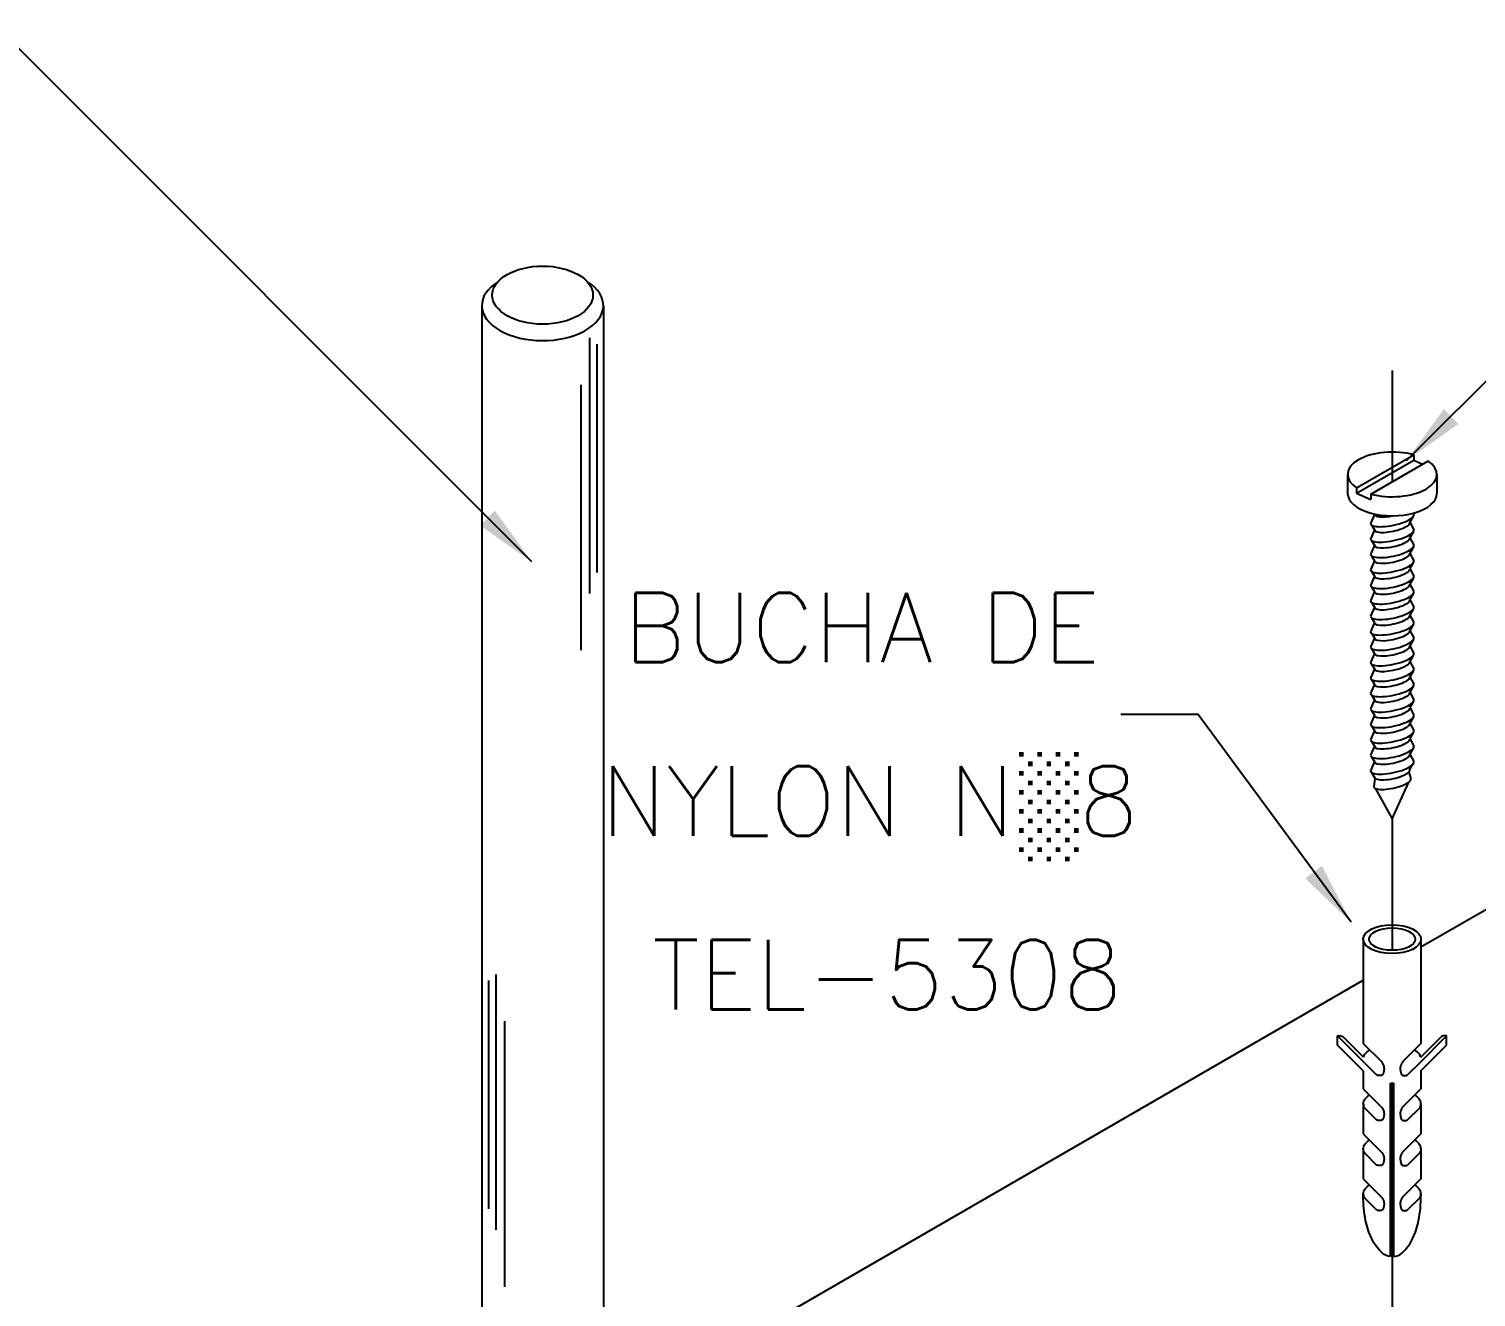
# Model space of a CAD drawing. Header units: millimetres. Extents: x -6405.3 to -6388.3, y -4458.1 to -4447.1.
# Drawn here: x -6399.395 to -6395.227, y -4451.105 to -4447.452 of the extents above; entities that cross this region are included whole.
import ezdxf

# ---------------------------------------------------------------- set-up
doc = ezdxf.new("R2010")
doc.units = ezdxf.units.MM
doc.header["$LTSCALE"] = 10
doc.linetypes.add('DASHDOT2', pattern=[0.5, 0.25, -0.125, 0, -0.125])
doc.layers.add('Termotécnica', color=7, linetype='Continuous')
doc.styles.add('r80', font='romans.shx')

msp = doc.modelspace()

# ---------------------------------------------------------------- linework, layer by layer
at = {"layer": 'Termotécnica', "color": 2}
for p, q in [((-6397.9463, -4448.9875), (-6399.4817, -4447.452)), ((-6395.427, -4448.6951), (-6394.3147, -4447.5828)), ((-6398.0907, -4448.2488), (-6398.0907, -4453.0032)), ((-6397.7407, -4448.2488), (-6397.7407, -4452.7553)), ((-6395.5709, -4448.7738), (-6395.4062, -4448.6787)), ((-6395.5709, -4448.7897), (-6395.4062, -4448.6946)), ((-6395.5305, -4448.7918), (-6395.3658, -4448.6967)), ((-6395.4062, -4448.6787), (-6395.4062, -4448.6946)), ((-6395.4062, -4448.6946), (-6395.3813, -4448.7056)), ((-6395.597, -4448.7352), (-6395.597, -4448.7901)), ((-6395.3397, -4448.7352), (-6395.3397, -4448.7901)), ((-6395.5709, -4448.7738), (-6395.5709, -4448.7897)), ((-6395.5709, -4448.7897), (-6395.5305, -4448.8077)), ((-6395.5305, -4448.7918), (-6395.5305, -4448.8077)), ((-6395.5198, -4448.8504), (-6395.5312, -4448.8768)), ((-6395.5283, -4448.8809), (-6395.5198, -4448.8949)), ((-6395.4086, -4448.8568), (-6395.4176, -4448.8732)), ((-6395.4176, -4448.8732), (-6395.4064, -4448.8948)), ((-6395.5198, -4448.8949), (-6395.5312, -4448.9213)), ((-6395.5283, -4448.9254), (-6395.5198, -4448.9394)), ((-6395.4086, -4448.9013), (-6395.4176, -4448.9177)), ((-6395.4176, -4448.9177), (-6395.4064, -4448.9393)), ((-6395.5198, -4448.9394), (-6395.5312, -4448.9658)), ((-6395.4086, -4448.9457), (-6395.4176, -4448.9622)), ((-6395.4176, -4448.9622), (-6395.4064, -4448.9838)), ((-6395.5198, -4448.9839), (-6395.5312, -4449.0103)), ((-6395.5283, -4448.9699), (-6395.5198, -4448.9839)), ((-6395.4086, -4448.9902), (-6395.4176, -4449.0067)), ((-6395.4176, -4449.0067), (-6395.4064, -4449.0283)), ((-6395.5198, -4449.0284), (-6395.5312, -4449.0548)), ((-6395.5283, -4449.0144), (-6395.5198, -4449.0284)), ((-6395.4086, -4449.0347), (-6395.4176, -4449.0512)), ((-6395.5198, -4449.0729), (-6395.5312, -4449.0993)), ((-6395.5283, -4449.0589), (-6395.5198, -4449.0729)), ((-6395.4176, -4449.0512), (-6395.4064, -4449.0728)), ((-6395.4086, -4449.0792), (-6395.4176, -4449.0957)), ((-6395.5198, -4449.1174), (-6395.5312, -4449.1438)), ((-6395.5283, -4449.1034), (-6395.5198, -4449.1174)), ((-6395.4176, -4449.0957), (-6395.4064, -4449.1173)), ((-6395.4086, -4449.1237), (-6395.4176, -4449.1402)), ((-6395.5198, -4449.1619), (-6395.5312, -4449.1883)), ((-6395.5283, -4449.1479), (-6395.5198, -4449.1619)), ((-6395.4176, -4449.1402), (-6395.4064, -4449.1617)), ((-6395.4086, -4449.1682), (-6395.4176, -4449.1847)), ((-6395.5198, -4449.2064), (-6395.5312, -4449.2328)), ((-6395.5283, -4449.1924), (-6395.5198, -4449.2064)), ((-6395.4176, -4449.1847), (-6395.4064, -4449.2062)), ((-6395.4086, -4449.2127), (-6395.4176, -4449.2292)), ((-6395.5198, -4449.2509), (-6395.5312, -4449.2772)), ((-6395.5283, -4449.2369), (-6395.5198, -4449.2509)), ((-6395.4176, -4449.2292), (-6395.4064, -4449.2507)), ((-6395.4086, -4449.2572), (-6395.4176, -4449.2737)), ((-6395.5198, -4449.2954), (-6395.5312, -4449.3217)), ((-6395.5283, -4449.2814), (-6395.5198, -4449.2954)), ((-6395.4176, -4449.2737), (-6395.4064, -4449.2952)), ((-6395.5198, -4449.3399), (-6395.5312, -4449.3662)), ((-6395.5283, -4449.3259), (-6395.5198, -4449.3399)), ((-6395.4086, -4449.3017), (-6395.4176, -4449.3181)), ((-6395.4176, -4449.3181), (-6395.4064, -4449.3397)), ((-6395.5283, -4449.3704), (-6395.5198, -4449.3844)), ((-6395.4086, -4449.3462), (-6395.4176, -4449.3626)), ((-6395.4176, -4449.3626), (-6395.4064, -4449.3842)), ((-6395.5198, -4449.3844), (-6395.5312, -4449.4107)), ((-6395.5283, -4449.4149), (-6395.5198, -4449.4288)), ((-6395.4086, -4449.3907), (-6395.4176, -4449.4071)), ((-6395.4176, -4449.4071), (-6395.4064, -4449.4287)), ((-6396.2503, -4449.4262), (-6396.0288, -4449.4262)), ((-6395.5871, -4450.0253), (-6396.0288, -4449.4262)), ((-6395.5198, -4449.4288), (-6395.5312, -4449.4552)), ((-6395.5283, -4449.4594), (-6395.5198, -4449.4733)), ((-6395.4086, -4449.4352), (-6395.4176, -4449.4516)), ((-6395.4176, -4449.4516), (-6395.4064, -4449.4732)), ((-6395.5198, -4449.4733), (-6395.5312, -4449.4997)), ((-6395.5283, -4449.5039), (-6395.5198, -4449.5178)), ((-6395.4086, -4449.4797), (-6395.4176, -4449.4961)), ((-6395.4176, -4449.4961), (-6395.4064, -4449.5177)), ((-6395.5198, -4449.5178), (-6395.5312, -4449.5442)), ((-6395.5283, -4449.5484), (-6395.5198, -4449.5623)), ((-6395.4086, -4449.5242), (-6395.4176, -4449.5406)), ((-6395.4176, -4449.5406), (-6395.4064, -4449.5622)), ((-6395.5198, -4449.5623), (-6395.5312, -4449.5887)), ((-6395.5291, -4449.5924), (-6395.5198, -4449.608)), ((-6395.4176, -4449.5863), (-6395.4101, -4449.5703)), ((-6395.5181, -4449.611), (-6395.5216, -4449.6351)), ((-6395.4687, -4449.7272), (-6395.4211, -4449.6219)), ((-6395.4207, -4449.593), (-6395.4148, -4449.6124)), ((-6395.5179, -4449.6393), (-6395.4687, -4449.7272)), ((-6395.3857, -4450.0963), (-6394.6277, -4449.6587)), ((-6395.5518, -4450.0739), (-6395.5518, -4450.3745)), ((-6395.3857, -4450.0739), (-6395.3857, -4450.3745)), ((-6397.7407, -4451.456), (-6395.5518, -4450.1922)), ((-6395.6257, -4450.3789), (-6395.6257, -4450.3528)), ((-6395.5474, -4450.4311), (-6395.6257, -4450.3528)), ((-6395.5518, -4450.4528), (-6395.6257, -4450.3789)), ((-6395.5513, -4450.4141), (-6395.6108, -4450.3547)), ((-6395.5518, -4450.3745), (-6395.4996, -4450.4267)), ((-6395.3857, -4450.3745), (-6395.4379, -4450.4267)), ((-6395.3901, -4450.4311), (-6395.3118, -4450.3528)), ((-6395.3862, -4450.4141), (-6395.3267, -4450.3547)), ((-6395.3857, -4450.4528), (-6395.3118, -4450.3789)), ((-6395.3118, -4450.3789), (-6395.3118, -4450.3528)), ((-6395.5518, -4450.4528), (-6395.5518, -4450.505)), ((-6395.5474, -4450.4311), (-6395.5134, -4450.4651)), ((-6395.3901, -4450.4311), (-6395.4241, -4450.4651)), ((-6395.3857, -4450.4528), (-6395.3857, -4450.505)), ((-6395.5518, -4450.505), (-6395.4981, -4450.5587)), ((-6395.4734, -4450.9884), (-6395.4734, -4450.4892)), ((-6395.4734, -4450.4892), (-6395.4641, -4450.4892)), ((-6395.4641, -4450.9884), (-6395.4641, -4450.4892)), ((-6395.3857, -4450.505), (-6395.4394, -4450.5587)), ((-6395.5518, -4450.5482), (-6395.5518, -4450.6347)), ((-6395.3857, -4450.5482), (-6395.3857, -4450.6347)), ((-6395.5474, -4450.5608), (-6395.5134, -4450.5948)), ((-6395.3901, -4450.5608), (-6395.4241, -4450.5948)), ((-6395.5519, -4450.6756), (-6395.5519, -4450.7642)), ((-6395.5518, -4450.6347), (-6395.4981, -4450.6884)), ((-6395.3857, -4450.6347), (-6395.4394, -4450.6884)), ((-6395.3858, -4450.6756), (-6395.3858, -4450.7645)), ((-6395.5474, -4450.6905), (-6395.5134, -4450.7245)), ((-6395.3901, -4450.6905), (-6395.4241, -4450.7245)), ((-6395.5519, -4450.7642), (-6395.4981, -4450.8181)), ((-6395.3857, -4450.7643), (-6395.4394, -4450.8181)), ((-6395.5474, -4450.8202), (-6395.5134, -4450.8541)), ((-6395.3901, -4450.8202), (-6395.4241, -4450.8541))]:
    msp.add_line(p, q, dxfattribs=at)
at = {"layer": 'Termotécnica', "color": 1, "linetype": 'Continuous'}
for p, q in [((-6397.7807, -4448.3419), (-6397.7807, -4449.078)), ((-6397.7593, -4448.3596), (-6397.7593, -4449.0175)), ((-6397.8056, -4448.477), (-6397.8056, -4449.2416)), ((-6398.0507, -4450.1754), (-6398.0507, -4450.9115)), ((-6398.072, -4450.1932), (-6398.072, -4450.8511)), ((-6398.0258, -4450.3106), (-6398.0258, -4451.0751))]:
    msp.add_line(p, q, dxfattribs=at)
at = {"layer": 'Termotécnica', "color": 1, "linetype": 'DASHDOT2'}
for p, q in [((-6395.4687, -4448.4359), (-6395.4687, -4448.7561)), ((-6395.4687, -4449.7272), (-6395.4687, -4450.1061)), ((-6395.4687, -4450.4892), (-6395.4687, -4451.385))]:
    msp.add_line(p, q, dxfattribs=at)
at = {"layer": 'Termotécnica', "color": 2}
for points in [[(-6395.6257, -4450.3528), (-6395.6219, -4450.3513), (-6395.6162, -4450.352), (-6395.6108, -4450.3547)], [(-6395.3213, -4450.352), (-6395.3213, -4450.352), (-6395.3267, -4450.3547)], [(-6395.3118, -4450.3528), (-6395.3118, -4450.3528), (-6395.3156, -4450.3513), (-6395.3213, -4450.352)], [(-6395.4996, -4450.4267), (-6395.4985, -4450.4284), (-6395.4976, -4450.4299), (-6395.4968, -4450.4312), (-6395.4961, -4450.4325), (-6395.4955, -4450.4336), (-6395.495, -4450.4346), (-6395.4945, -4450.4355), (-6395.4942, -4450.4363), (-6395.4938, -4450.4371), (-6395.4936, -4450.4378), (-6395.4933, -4450.4385), (-6395.4931, -4450.4391), (-6395.4929, -4450.4398), (-6395.4928, -4450.4404), (-6395.4926, -4450.441), (-6395.4925, -4450.4416), (-6395.4924, -4450.4423), (-6395.4923, -4450.443), (-6395.4922, -4450.4437), (-6395.4922, -4450.4444), (-6395.4921, -4450.4451), (-6395.4921, -4450.4459), (-6395.492, -4450.4466), (-6395.4921, -4450.4474), (-6395.4921, -4450.4482), (-6395.4921, -4450.449), (-6395.4922, -4450.4498), (-6395.4923, -4450.4506), (-6395.4924, -4450.4514), (-6395.4925, -4450.4522), (-6395.4926, -4450.4529), (-6395.4927, -4450.4537), (-6395.4929, -4450.4545), (-6395.493, -4450.4552), (-6395.4931, -4450.4559), (-6395.4932, -4450.4566), (-6395.4934, -4450.4573), (-6395.4935, -4450.458), (-6395.4937, -4450.4587), (-6395.4939, -4450.4593), (-6395.4941, -4450.46), (-6395.4943, -4450.4606), (-6395.4946, -4450.4612), (-6395.4948, -4450.4618), (-6395.4951, -4450.4623), (-6395.4954, -4450.4628), (-6395.4957, -4450.4633), (-6395.496, -4450.4638), (-6395.4964, -4450.4642), (-6395.4967, -4450.4645), (-6395.4971, -4450.4649), (-6395.4974, -4450.4652), (-6395.4978, -4450.4655), (-6395.4982, -4450.4657), (-6395.4986, -4450.4659), (-6395.499, -4450.4661), (-6395.4995, -4450.4663), (-6395.4999, -4450.4664), (-6395.5003, -4450.4665), (-6395.5008, -4450.4666), (-6395.5013, -4450.4667), (-6395.5019, -4450.4668), (-6395.5026, -4450.4669), (-6395.5033, -4450.467), (-6395.504, -4450.467), (-6395.5049, -4450.4671), (-6395.5059, -4450.467), (-6395.5071, -4450.4669), (-6395.5084, -4450.4667), (-6395.5098, -4450.4664), (-6395.5115, -4450.4658), (-6395.5134, -4450.4651)], [(-6395.4379, -4450.4267), (-6395.439, -4450.4284), (-6395.4399, -4450.4299), (-6395.4407, -4450.4312), (-6395.4414, -4450.4325), (-6395.442, -4450.4336), (-6395.4425, -4450.4346), (-6395.443, -4450.4355), (-6395.4433, -4450.4363), (-6395.4437, -4450.4371), (-6395.4439, -4450.4378), (-6395.4442, -4450.4385), (-6395.4444, -4450.4391), (-6395.4446, -4450.4398), (-6395.4447, -4450.4404), (-6395.4448, -4450.441), (-6395.445, -4450.4416), (-6395.4451, -4450.4423), (-6395.4452, -4450.443), (-6395.4453, -4450.4437), (-6395.4453, -4450.4444), (-6395.4454, -4450.4451), (-6395.4454, -4450.4459), (-6395.4454, -4450.4466), (-6395.4454, -4450.4474), (-6395.4454, -4450.4482), (-6395.4454, -4450.449), (-6395.4453, -4450.4498), (-6395.4452, -4450.4506), (-6395.4451, -4450.4514), (-6395.445, -4450.4522), (-6395.4449, -4450.4529), (-6395.4448, -4450.4537), (-6395.4446, -4450.4545), (-6395.4445, -4450.4552), (-6395.4444, -4450.4559), (-6395.4443, -4450.4566), (-6395.4441, -4450.4573), (-6395.444, -4450.458), (-6395.4438, -4450.4587), (-6395.4436, -4450.4593), (-6395.4434, -4450.46), (-6395.4432, -4450.4606), (-6395.4429, -4450.4612), (-6395.4427, -4450.4618), (-6395.4424, -4450.4623), (-6395.4421, -4450.4628), (-6395.4418, -4450.4633), (-6395.4415, -4450.4638), (-6395.4411, -4450.4642), (-6395.4408, -4450.4645), (-6395.4404, -4450.4649), (-6395.44, -4450.4652), (-6395.4397, -4450.4655), (-6395.4393, -4450.4657), (-6395.4389, -4450.4659), (-6395.4385, -4450.4661), (-6395.438, -4450.4663), (-6395.4376, -4450.4664), (-6395.4372, -4450.4665), (-6395.4367, -4450.4666), (-6395.4362, -4450.4667), (-6395.4356, -4450.4668), (-6395.4349, -4450.4669), (-6395.4342, -4450.467), (-6395.4335, -4450.467), (-6395.4326, -4450.4671), (-6395.4316, -4450.467), (-6395.4304, -4450.4669), (-6395.4291, -4450.4667), (-6395.4277, -4450.4664), (-6395.426, -4450.4658), (-6395.4241, -4450.4651)], [(-6395.4981, -4450.5587), (-6395.4976, -4450.5595), (-6395.4968, -4450.5609), (-6395.4961, -4450.5621), (-6395.4955, -4450.5632), (-6395.495, -4450.5642), (-6395.4945, -4450.5652), (-6395.4942, -4450.566), (-6395.4938, -4450.5668), (-6395.4936, -4450.5675), (-6395.4933, -4450.5682), (-6395.4931, -4450.5688), (-6395.4929, -4450.5694), (-6395.4928, -4450.57), (-6395.4926, -4450.5707), (-6395.4925, -4450.5713), (-6395.4924, -4450.572), (-6395.4923, -4450.5726), (-6395.4922, -4450.5733), (-6395.4922, -4450.5741), (-6395.4921, -4450.5748), (-6395.4921, -4450.5755), (-6395.492, -4450.5763), (-6395.4921, -4450.5771), (-6395.4921, -4450.5779), (-6395.4921, -4450.5787), (-6395.4922, -4450.5795), (-6395.4923, -4450.5803), (-6395.4924, -4450.581), (-6395.4925, -4450.5818), (-6395.4926, -4450.5826), (-6395.4927, -4450.5834), (-6395.4929, -4450.5841), (-6395.493, -4450.5849), (-6395.4931, -4450.5856), (-6395.4932, -4450.5863), (-6395.4934, -4450.587), (-6395.4935, -4450.5877), (-6395.4937, -4450.5884), (-6395.4939, -4450.589), (-6395.4941, -4450.5896), (-6395.4943, -4450.5903), (-6395.4946, -4450.5909), (-6395.4948, -4450.5914), (-6395.4951, -4450.592), (-6395.4954, -4450.5925), (-6395.4957, -4450.593), (-6395.496, -4450.5934), (-6395.4964, -4450.5938), (-6395.4967, -4450.5942), (-6395.4971, -4450.5946), (-6395.4974, -4450.5949), (-6395.4978, -4450.5951), (-6395.4982, -4450.5954), (-6395.4986, -4450.5956), (-6395.499, -4450.5958), (-6395.4995, -4450.5959), (-6395.4999, -4450.5961), (-6395.5003, -4450.5962), (-6395.5008, -4450.5963), (-6395.5013, -4450.5964), (-6395.5019, -4450.5965), (-6395.5026, -4450.5966), (-6395.5033, -4450.5966), (-6395.504, -4450.5967), (-6395.5049, -4450.5967), (-6395.5059, -4450.5967), (-6395.5071, -4450.5966), (-6395.5084, -4450.5964), (-6395.5098, -4450.596), (-6395.5115, -4450.5955), (-6395.5134, -4450.5948)], [(-6395.4394, -4450.5587), (-6395.4399, -4450.5595), (-6395.4407, -4450.5609), (-6395.4414, -4450.5621), (-6395.442, -4450.5632), (-6395.4425, -4450.5642), (-6395.443, -4450.5652), (-6395.4433, -4450.566), (-6395.4437, -4450.5668), (-6395.4439, -4450.5675), (-6395.4442, -4450.5682), (-6395.4444, -4450.5688), (-6395.4446, -4450.5694), (-6395.4447, -4450.57), (-6395.4448, -4450.5707), (-6395.445, -4450.5713), (-6395.4451, -4450.572), (-6395.4452, -4450.5726), (-6395.4453, -4450.5733), (-6395.4453, -4450.5741), (-6395.4454, -4450.5748), (-6395.4454, -4450.5755), (-6395.4454, -4450.5763), (-6395.4454, -4450.5771), (-6395.4454, -4450.5779), (-6395.4454, -4450.5787), (-6395.4453, -4450.5795), (-6395.4452, -4450.5803), (-6395.4451, -4450.581), (-6395.445, -4450.5818), (-6395.4449, -4450.5826), (-6395.4448, -4450.5834), (-6395.4446, -4450.5841), (-6395.4445, -4450.5849), (-6395.4444, -4450.5856), (-6395.4443, -4450.5863), (-6395.4441, -4450.587), (-6395.444, -4450.5877), (-6395.4438, -4450.5884), (-6395.4436, -4450.589), (-6395.4434, -4450.5896), (-6395.4432, -4450.5903), (-6395.4429, -4450.5909), (-6395.4427, -4450.5914), (-6395.4424, -4450.592), (-6395.4421, -4450.5925), (-6395.4418, -4450.593), (-6395.4415, -4450.5934), (-6395.4411, -4450.5938), (-6395.4408, -4450.5942), (-6395.4404, -4450.5946), (-6395.44, -4450.5949), (-6395.4397, -4450.5951), (-6395.4393, -4450.5954), (-6395.4389, -4450.5956), (-6395.4385, -4450.5958), (-6395.438, -4450.5959), (-6395.4376, -4450.5961), (-6395.4372, -4450.5962), (-6395.4367, -4450.5963), (-6395.4362, -4450.5964), (-6395.4356, -4450.5965), (-6395.4349, -4450.5966), (-6395.4342, -4450.5966), (-6395.4335, -4450.5967), (-6395.4326, -4450.5967), (-6395.4316, -4450.5967), (-6395.4304, -4450.5966), (-6395.4291, -4450.5964), (-6395.4277, -4450.596), (-6395.426, -4450.5955), (-6395.4241, -4450.5948)], [(-6395.4981, -4450.6884), (-6395.4976, -4450.6892), (-6395.4968, -4450.6906), (-6395.4961, -4450.6918), (-6395.4955, -4450.6929), (-6395.495, -4450.6939), (-6395.4945, -4450.6948), (-6395.4942, -4450.6957), (-6395.4938, -4450.6964), (-6395.4936, -4450.6972), (-6395.4933, -4450.6978), (-6395.4931, -4450.6985), (-6395.4929, -4450.6991), (-6395.4928, -4450.6997), (-6395.4926, -4450.7003), (-6395.4925, -4450.701), (-6395.4924, -4450.7016), (-6395.4923, -4450.7023), (-6395.4922, -4450.703), (-6395.4922, -4450.7037), (-6395.4921, -4450.7045), (-6395.4921, -4450.7052), (-6395.492, -4450.706), (-6395.4921, -4450.7068), (-6395.4921, -4450.7075), (-6395.4921, -4450.7083), (-6395.4922, -4450.7091), (-6395.4923, -4450.7099), (-6395.4924, -4450.7107), (-6395.4925, -4450.7115), (-6395.4926, -4450.7123), (-6395.4927, -4450.7131), (-6395.4929, -4450.7138), (-6395.493, -4450.7146), (-6395.4931, -4450.7153), (-6395.4932, -4450.716), (-6395.4934, -4450.7167), (-6395.4935, -4450.7174), (-6395.4937, -4450.718), (-6395.4939, -4450.7187), (-6395.4941, -4450.7193), (-6395.4943, -4450.7199), (-6395.4946, -4450.7205), (-6395.4948, -4450.7211), (-6395.4951, -4450.7217), (-6395.4954, -4450.7222), (-6395.4957, -4450.7227), (-6395.496, -4450.7231), (-6395.4964, -4450.7235), (-6395.4967, -4450.7239), (-6395.4971, -4450.7242), (-6395.4974, -4450.7245), (-6395.4978, -4450.7248), (-6395.4982, -4450.725), (-6395.4986, -4450.7253), (-6395.499, -4450.7255), (-6395.4995, -4450.7256), (-6395.4999, -4450.7258), (-6395.5003, -4450.7259), (-6395.5008, -4450.726), (-6395.5013, -4450.7261), (-6395.5019, -4450.7262), (-6395.5026, -4450.7262), (-6395.5033, -4450.7263), (-6395.504, -4450.7264), (-6395.5049, -4450.7264), (-6395.5059, -4450.7264), (-6395.5071, -4450.7263), (-6395.5084, -4450.7261), (-6395.5098, -4450.7257), (-6395.5115, -4450.7252), (-6395.5134, -4450.7245)], [(-6395.4394, -4450.6884), (-6395.4407, -4450.6906), (-6395.4414, -4450.6918), (-6395.442, -4450.6929), (-6395.4425, -4450.6939), (-6395.443, -4450.6948), (-6395.4433, -4450.6957), (-6395.4437, -4450.6964), (-6395.4439, -4450.6972), (-6395.4442, -4450.6978), (-6395.4444, -4450.6985), (-6395.4446, -4450.6991), (-6395.4447, -4450.6997), (-6395.4448, -4450.7003), (-6395.445, -4450.701), (-6395.4451, -4450.7016), (-6395.4452, -4450.7023), (-6395.4453, -4450.703), (-6395.4453, -4450.7037), (-6395.4454, -4450.7045), (-6395.4454, -4450.7052), (-6395.4454, -4450.706), (-6395.4454, -4450.7068), (-6395.4454, -4450.7075), (-6395.4454, -4450.7083), (-6395.4453, -4450.7091), (-6395.4452, -4450.7099), (-6395.4451, -4450.7107), (-6395.445, -4450.7115), (-6395.4449, -4450.7123), (-6395.4448, -4450.7131), (-6395.4446, -4450.7138), (-6395.4445, -4450.7146), (-6395.4444, -4450.7153), (-6395.4443, -4450.716), (-6395.4441, -4450.7167), (-6395.444, -4450.7174), (-6395.4438, -4450.718), (-6395.4436, -4450.7187), (-6395.4434, -4450.7193), (-6395.4432, -4450.7199), (-6395.4429, -4450.7205), (-6395.4427, -4450.7211), (-6395.4424, -4450.7217), (-6395.4421, -4450.7222), (-6395.4418, -4450.7227), (-6395.4415, -4450.7231), (-6395.4411, -4450.7235), (-6395.4408, -4450.7239), (-6395.4404, -4450.7242), (-6395.44, -4450.7245), (-6395.4397, -4450.7248), (-6395.4393, -4450.725), (-6395.4389, -4450.7253), (-6395.4385, -4450.7255), (-6395.438, -4450.7256), (-6395.4376, -4450.7258), (-6395.4372, -4450.7259), (-6395.4367, -4450.726), (-6395.4362, -4450.7261), (-6395.4356, -4450.7262), (-6395.4349, -4450.7262), (-6395.4342, -4450.7263), (-6395.4335, -4450.7264), (-6395.4326, -4450.7264), (-6395.4316, -4450.7264), (-6395.4304, -4450.7263), (-6395.4291, -4450.7261), (-6395.4277, -4450.7257), (-6395.426, -4450.7252), (-6395.4241, -4450.7245)], [(-6395.4981, -4450.8181), (-6395.4976, -4450.8189), (-6395.4968, -4450.8202), (-6395.4961, -4450.8215), (-6395.4955, -4450.8226), (-6395.495, -4450.8236), (-6395.4945, -4450.8245), (-6395.4942, -4450.8253), (-6395.4938, -4450.8261), (-6395.4936, -4450.8268), (-6395.4933, -4450.8275), (-6395.4931, -4450.8281), (-6395.4929, -4450.8288), (-6395.4928, -4450.8294), (-6395.4926, -4450.83), (-6395.4925, -4450.8306), (-6395.4924, -4450.8313), (-6395.4923, -4450.832), (-6395.4922, -4450.8327), (-6395.4922, -4450.8334), (-6395.4921, -4450.8341), (-6395.4921, -4450.8349), (-6395.492, -4450.8357), (-6395.4921, -4450.8364), (-6395.4921, -4450.8372), (-6395.4921, -4450.838), (-6395.4922, -4450.8388), (-6395.4923, -4450.8396), (-6395.4924, -4450.8404), (-6395.4925, -4450.8412), (-6395.4926, -4450.842), (-6395.4927, -4450.8427), (-6395.4929, -4450.8435), (-6395.493, -4450.8442), (-6395.4931, -4450.8449), (-6395.4932, -4450.8457), (-6395.4934, -4450.8464), (-6395.4935, -4450.847), (-6395.4937, -4450.8477), (-6395.4939, -4450.8484), (-6395.4941, -4450.849), (-6395.4943, -4450.8496), (-6395.4946, -4450.8502), (-6395.4948, -4450.8508), (-6395.4951, -4450.8513), (-6395.4954, -4450.8518), (-6395.4957, -4450.8523), (-6395.496, -4450.8528), (-6395.4964, -4450.8532), (-6395.4967, -4450.8536), (-6395.4971, -4450.8539), (-6395.4974, -4450.8542), (-6395.4978, -4450.8545), (-6395.4982, -4450.8547), (-6395.4986, -4450.8549), (-6395.499, -4450.8551), (-6395.4995, -4450.8553), (-6395.4999, -4450.8554), (-6395.5003, -4450.8556), (-6395.5008, -4450.8557), (-6395.5013, -4450.8558), (-6395.5019, -4450.8558), (-6395.5026, -4450.8559), (-6395.5033, -4450.856), (-6395.504, -4450.856), (-6395.5049, -4450.8561), (-6395.5059, -4450.8561), (-6395.5071, -4450.8559), (-6395.5084, -4450.8557), (-6395.5098, -4450.8554), (-6395.5115, -4450.8549), (-6395.5134, -4450.8541)], [(-6395.4394, -4450.8181), (-6395.4407, -4450.8202), (-6395.4414, -4450.8215), (-6395.442, -4450.8226), (-6395.4425, -4450.8236), (-6395.443, -4450.8245), (-6395.4433, -4450.8253), (-6395.4437, -4450.8261), (-6395.4439, -4450.8268), (-6395.4442, -4450.8275), (-6395.4444, -4450.8281), (-6395.4446, -4450.8288), (-6395.4447, -4450.8294), (-6395.4448, -4450.83), (-6395.445, -4450.8306), (-6395.4451, -4450.8313), (-6395.4452, -4450.832), (-6395.4453, -4450.8327), (-6395.4453, -4450.8334), (-6395.4454, -4450.8341), (-6395.4454, -4450.8349), (-6395.4454, -4450.8357), (-6395.4454, -4450.8364), (-6395.4454, -4450.8372), (-6395.4454, -4450.838), (-6395.4453, -4450.8388), (-6395.4452, -4450.8396), (-6395.4451, -4450.8404), (-6395.445, -4450.8412), (-6395.4449, -4450.842), (-6395.4448, -4450.8427), (-6395.4446, -4450.8435), (-6395.4445, -4450.8442), (-6395.4444, -4450.8449), (-6395.4443, -4450.8457), (-6395.4441, -4450.8464), (-6395.444, -4450.847), (-6395.4438, -4450.8477), (-6395.4436, -4450.8484), (-6395.4434, -4450.849), (-6395.4432, -4450.8496), (-6395.4429, -4450.8502), (-6395.4427, -4450.8508), (-6395.4424, -4450.8513), (-6395.4421, -4450.8518), (-6395.4418, -4450.8523), (-6395.4415, -4450.8528), (-6395.4411, -4450.8532), (-6395.4408, -4450.8536), (-6395.4404, -4450.8539), (-6395.44, -4450.8542), (-6395.4397, -4450.8545), (-6395.4393, -4450.8547), (-6395.4389, -4450.8549), (-6395.4385, -4450.8551), (-6395.438, -4450.8553), (-6395.4376, -4450.8554), (-6395.4372, -4450.8556), (-6395.4367, -4450.8557), (-6395.4362, -4450.8558), (-6395.4356, -4450.8558), (-6395.4349, -4450.8559), (-6395.4342, -4450.856), (-6395.4335, -4450.856), (-6395.4326, -4450.8561), (-6395.4316, -4450.8561), (-6395.4304, -4450.8559), (-6395.4291, -4450.8557), (-6395.4277, -4450.8554), (-6395.426, -4450.8549), (-6395.4241, -4450.8541)]]:
    msp.add_lwpolyline(points, dxfattribs=at)
for points in [[(-6395.5513, -4450.4141, -0.122515), (-6395.5467, -4450.4045, -0.074458), (-6395.5336, -4450.3927)], [(-6395.3862, -4450.4141, 0.122515), (-6395.3908, -4450.4045, 0.074458), (-6395.4039, -4450.3927)], [(-6395.5518, -4450.5482, -0.174705), (-6395.5467, -4450.5342, -0.071912), (-6395.5341, -4450.5227)], [(-6395.5518, -4450.5482, 0), (-6395.5518, -4450.5482, 0.18907), (-6395.5474, -4450.5608)], [(-6395.3857, -4450.5482, 0.174705), (-6395.3908, -4450.5342, 0.071912), (-6395.4034, -4450.5227)], [(-6395.3901, -4450.5608, 0.138404), (-6395.3857, -4450.5482)], [(-6395.5518, -4450.6779, -0.174705), (-6395.5467, -4450.6638, -0.071912), (-6395.5341, -4450.6524)], [(-6395.3857, -4450.6779, 0.174705), (-6395.3908, -4450.6638, 0.071912), (-6395.4034, -4450.6524)], [(-6395.3857, -4450.6754), (-6395.3857, -4450.6754, 0.000061), (-6395.3858, -4450.6756)], [(-6395.5486, -4450.6894, -0.138405), (-6395.5518, -4450.6779, -0.174705)], [(-6395.3857, -4450.6779, -0.195135), (-6395.3901, -4450.6905)], [(-6395.5518, -4450.8076, -0.174705), (-6395.5467, -4450.7935, -0.071912), (-6395.5341, -4450.7821)], [(-6395.3857, -4450.8076, 0.174705), (-6395.3908, -4450.7935, 0.071912), (-6395.4034, -4450.7821)], [(-6395.4734, -4450.9884), (-6395.4734, -4450.9884, -0.153617), (-6395.4966, -4450.9782, -0.102796), (-6395.5275, -4450.9372, -0.062165), (-6395.545, -4450.8842, -0.048405), (-6395.5519, -4450.8129, -0.005298), (-6395.5518, -4450.8093, -0.057768), (-6395.5518, -4450.8069)], [(-6395.5518, -4450.8076, 0.195135), (-6395.5474, -4450.8202)], [(-6395.4641, -4450.9884), (-6395.4641, -4450.9884, 0.153617), (-6395.4409, -4450.9782, 0.102796), (-6395.41, -4450.9372, 0.062165), (-6395.3925, -4450.8842, 0.048405), (-6395.3856, -4450.8129, 0.005298), (-6395.3857, -4450.8093, 0.057768), (-6395.3857, -4450.8069)], [(-6395.3857, -4450.8076, -0.195135), (-6395.3901, -4450.8202)]]:
    msp.add_lwpolyline(points, format="xyb", dxfattribs=at)
msp.add_lwpolyline([(-6395.5474, -4450.6905, -0.021127), (-6395.5486, -4450.6894, -0.170198)], format="xyb", close=True, dxfattribs=at)
for centre, major_axis, ratio in [((-6397.9157, -4448.2188), (-0.145, 0), 0.5774), ((-6395.4688, -4450.0739), (-0.083, 0), 0.500279), ((-6395.4687, -4450.0739), (-0.0664, 0), 0.484856)]:
    msp.add_ellipse(centre, major_axis=major_axis, ratio=ratio, dxfattribs=at)
for centre, major_axis, ratio, start_param, end_param in [((-6397.9157, -4448.2488), (-0.175, 0), 0.5774, 5.528383, 10.165164), ((-6395.4683, -4448.7352), (-0.1286, 0), 0.500279, 4.209434, 6.927858), ((-6395.4683, -4448.7352), (-0.1286, 0), 0.500279, 1.067604, 3.786429), ((-6395.4683, -4448.7901), (-0.1286, 0), 0.500279, 0, 3.141593)]:
    msp.add_ellipse(centre, major_axis=major_axis, ratio=ratio, start_param=start_param, end_param=end_param, dxfattribs=at)
at = {"layer": 'Termotécnica', "color": 1}
for centre, major_axis, ratio, end_param in [((-6395.4686, -4448.8635), (-0.0626, -0.0133), 0.286066, 3.141593), ((-6395.4686, -4448.8395), (-0.0512, -0.0109), 0.283809, 1.542964), ((-6395.4686, -4448.8841), (-0.0512, -0.0109), 0.283809, 3.141593), ((-6395.4686, -4448.908), (-0.0626, -0.0133), 0.286066, 3.141593), ((-6395.4686, -4448.9286), (-0.0512, -0.0109), 0.283809, 3.141593), ((-6395.4686, -4448.9526), (-0.0626, -0.0133), 0.286066, 3.141593), ((-6395.4686, -4448.9732), (-0.0512, -0.0109), 0.283809, 3.141593), ((-6395.4686, -4448.9972), (-0.0626, -0.0133), 0.286066, 3.141593), ((-6395.4686, -4449.0178), (-0.0512, -0.0109), 0.283809, 3.141593), ((-6395.4686, -4449.0418), (-0.0626, -0.0133), 0.286066, 3.141593), ((-6395.4686, -4449.0864), (-0.0626, -0.0133), 0.286066, 3.141593), ((-6395.4686, -4449.0623), (-0.0512, -0.0109), 0.283809, 3.141593), ((-6395.4686, -4449.131), (-0.0626, -0.0133), 0.286066, 3.141593), ((-6395.4686, -4449.1069), (-0.0512, -0.0109), 0.283809, 3.141593), ((-6395.4686, -4449.1756), (-0.0626, -0.0133), 0.286066, 3.141593), ((-6395.4686, -4449.1515), (-0.0512, -0.0109), 0.283809, 3.141593), ((-6395.4686, -4449.2195), (-0.0626, -0.0133), 0.286066, 3.141593), ((-6395.4686, -4449.1961), (-0.0512, -0.0109), 0.283809, 3.141593), ((-6395.4686, -4449.2641), (-0.0626, -0.0133), 0.286066, 3.141593), ((-6395.4686, -4449.24), (-0.0512, -0.0109), 0.283809, 3.141593), ((-6395.4686, -4449.3087), (-0.0626, -0.0133), 0.286066, 3.141593), ((-6395.4686, -4449.2846), (-0.0512, -0.0109), 0.283809, 3.141593), ((-6395.4686, -4449.3532), (-0.0626, -0.0133), 0.286066, 3.141593), ((-6395.4686, -4449.3292), (-0.0512, -0.0109), 0.283809, 3.141593), ((-6395.4686, -4449.3738), (-0.0512, -0.0109), 0.283809, 3.141593), ((-6395.4686, -4449.3978), (-0.0626, -0.0133), 0.286066, 3.141593), ((-6395.4686, -4449.4184), (-0.0512, -0.0109), 0.283809, 3.141593), ((-6395.4686, -4449.4424), (-0.0626, -0.0133), 0.286066, 3.141593), ((-6395.4686, -4449.463), (-0.0512, -0.0109), 0.283809, 3.141593), ((-6395.4686, -4449.487), (-0.0626, -0.0133), 0.286066, 3.141593), ((-6395.4686, -4449.5076), (-0.0512, -0.0109), 0.283809, 3.141593), ((-6395.4686, -4449.5316), (-0.0626, -0.0133), 0.286066, 3.141593), ((-6395.4686, -4449.5522), (-0.0512, -0.0109), 0.283809, 3.141593), ((-6395.4686, -4449.5762), (-0.0626, -0.0133), 0.286066, 3.141593), ((-6395.4686, -4449.5968), (-0.0512, -0.0109), 0.283809, 3.141593), ((-6395.4683, -4449.6238), (-0.0533, -0.0113), 0.283809, 3.141593)]:
    msp.add_ellipse(centre, major_axis=major_axis, ratio=ratio, start_param=0, end_param=end_param, dxfattribs=at)
at = {"layer": 'Termotécnica', "color": 2}
for points in [[(-6395.2777, -4448.5899), (-6395.3199, -4448.5471), (-6395.427, -4448.6951)], [(-6398.0956, -4448.8823), (-6398.0534, -4448.8395), (-6397.9463, -4448.9875)], [(-6395.719, -4449.8989), (-6395.6709, -4449.863), (-6395.5871, -4450.0253)]]:
    msp.add_solid(points, dxfattribs=at)

# ---------------------------------------------------------------- texts
at = {"layer": 'Termotécnica', "color": 2, "style": 'r80'}
for s, p in [('BUCHA DE ', (-6397.682, -4449.2763)), ('NYLON N░8 ', (-6397.7482, -4449.7759)), ('TEL-5308', (-6397.6002, -4450.2762))]:
    msp.add_text(s, height=0.2, dxfattribs=at).set_placement(p)

doc.saveas('drawing.dxf')
